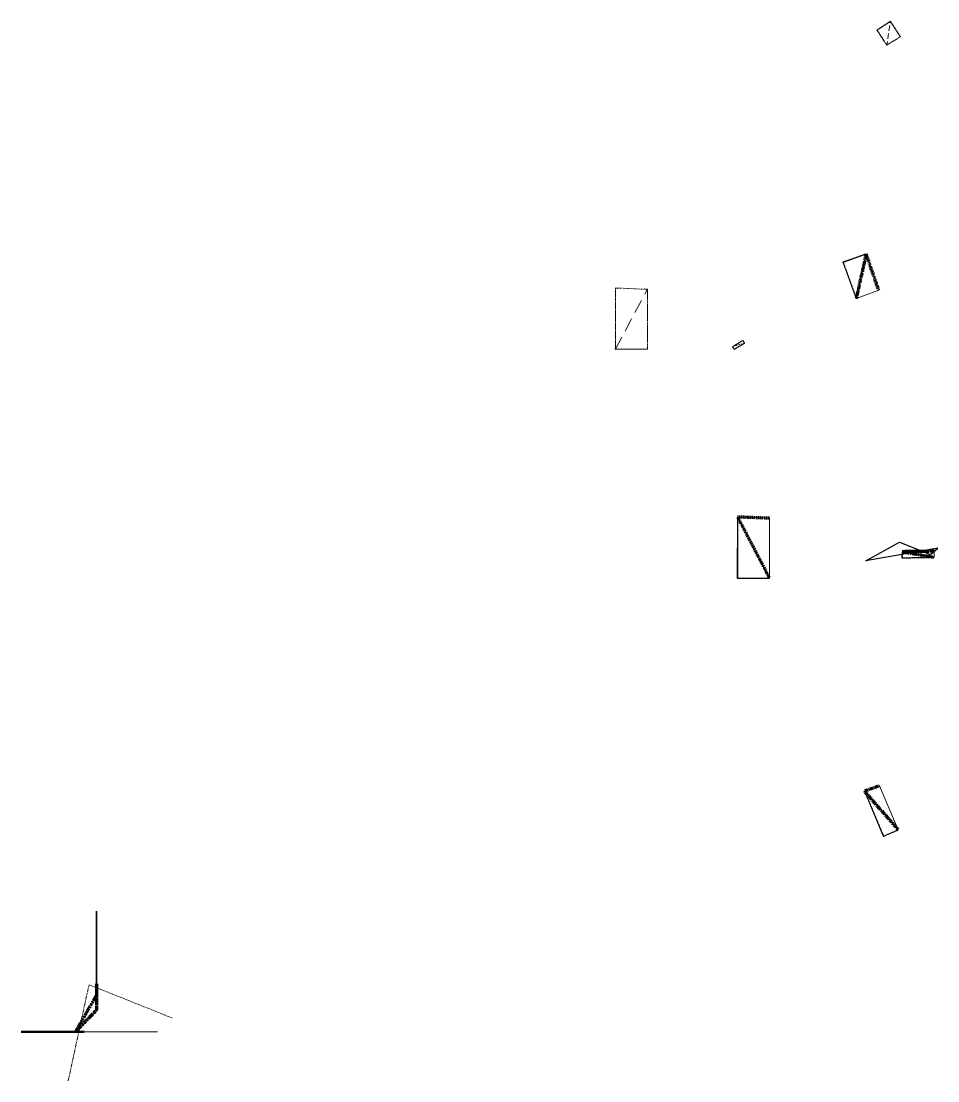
# Model space of a CAD drawing. Header units: metres. Extents: x 7423921 to 7424250, y 5547748 to 5548129.
import ezdxf

# ---------------------------------------------------------------- set-up
doc = ezdxf.new("R2010")
doc.units = ezdxf.units.M
for name, pattern in [('CENTER', [2, 1.25, -0.25, 0.25, -0.25]), ('DASHED', [0.75, 0.5, -0.25]), ('DASHED2', [0.375, 0.25, -0.125]), ('HIDDEN', [0.375, 0.25, -0.125]), ('PHANTOM', [2.5, 1.25, -0.25, 0.25, -0.25, 0.25, -0.25])]:
    doc.linetypes.add(name, pattern=pattern)
doc.layers.add('block1', color=7, linetype='Continuous')
doc.layers.add('block_2', color=71, linetype='DASHED', lineweight=20, transparency=0.1)
doc.linetypes.add('FENCELINE2', pattern='A,0.25,-0.1,[132,ltypeshp.shx,S=0.1,R=0,X=-0.1,Y=0],-0.1,1', length=1.45)

# ---------------------------------------------------------------- blocks, each defined once
blk = doc.blocks.new('blok1')
at = {"layer": 'block1', "color": 121, "linetype": 'DASHED2', "lineweight": -3}
blk.add_3dface([(-11.48, 0.46, -223.02), (-11.48, -21.52, -223.02), (-11.69, -21.52, -237.37), (0, -21.52, -237.37)], dxfattribs=at)
at = {"layer": 'block1', "color": 212, "lineweight": 15, "true_color": 0xbe32cd}
blk.add_3dface([(-11.69, -21.52, -237.37), (0, -21.52, -237.37), (0, -21.52, -223.02), (-11.48, 0.46, -223.02)], dxfattribs=at)
at = {"layer": 'block1', "color": 41, "linetype": 'Continuous', "lineweight": 5}
blk.add_3dface([(-11.48, 0.46, -208), (-11.48, -21.52, -223.02), (0, -21.52, -223.02), (0, 0, -223.02)], dxfattribs=at)
at = {"layer": 'block1', "color": 72, "linetype": 'DASHED', "lineweight": 100, "true_color": 0x74d22d, "invisible_edges": 5}
blk.add_3dface([(0, -21.52, -223.02), (0, 0, -223.02), (-11.48, 0.46, -223.02), (-11.48, 0.46, -208)], dxfattribs=at)
blk = doc.blocks.new('block2')
at = {"layer": 'block_2', "color": 0, "lineweight": 0}
blk.add_3dface([(7.55, -7.55, -206.95), (7.55, -7.55, -223.02), (7.55, 14.43, -223.02), (7.55, 14.43, -208)], dxfattribs=at)
at = {"layer": 'block_2', "color": 185, "linetype": 'PHANTOM', "lineweight": 0, "true_color": 0x5946b9, "transparency": 33554559}
blk.add_3dface([(19.03, 13.97, -223.02), (7.55, 14.43, -223.02), (7.55, -7.55, -223.02), (19.03, -7.55, -223.02)], dxfattribs=at)
at = {"layer": 'block_2', "color": 6, "linetype": 'DASHED', "lineweight": 5, "ltscale": 10}
blk.add_3dface([(7.55, -7.55, -223.02), (19.03, -7.55, -223.02), (19.03, 13.97, -223.02)], dxfattribs=at)
at = {"layer": 'block_2', "color": 132, "linetype": 'ByBlock', "lineweight": -2, "transparency": 16777216}
blk.add_3dface([(19.03, -7.55, -223.02), (19.03, -7.55, -237.37), (7.33, -7.55, -237.37), (7.55, -7.55, -223.02)], dxfattribs=at)

msp = doc.modelspace()

# ---------------------------------------------------------------- linework, layer by layer
at = {"color": 52, "true_color": 0xe6e219}
msp.add_3dface([(7424224.27, 5547934.92, -8.59), (7424236.41, 5547941.66, -29.37), (7424247.54, 5547937.23, -29.37), (7424250.14, 5547939.44, -15.02)], dxfattribs=at)
at = {"color": 160, "linetype": 'DASHED', "lineweight": 0, "ltscale": 5, "transparency": 33554661}
msp.add_3dface([(7423948.18, 5547787.95, 209.96), (7423948.18, 5547792.71, 208.52), (7423948.18, 5547809.14, 212.6), (7423948.18, 5547799.01, 215.54)], dxfattribs=at)
at = {"color": 115, "linetype": 'Continuous', "lineweight": 25}
msp.add_3dface([(7423948.18, 5547809.14, 212.6), (7423948.18, 5547799.01, 215.54), (7423948.18, 5547783.09, 218.85), (7423948.18, 5547779.06, 223.81)], dxfattribs=at)
at = {"linetype": 'PHANTOM', "lineweight": 5, "invisible_edges": 2}
msp.add_3dface([(7423945.43, 5547782.73, 208), (7423975.27, 5547770.83, 208), (7423937.96, 5547748.25, 208), (7423945.43, 5547782.73, 208)], dxfattribs=at)
at = {"color": 210, "linetype": 'CENTER', "lineweight": 100, "ltscale": 0.5, "transparency": 33554610, "invisible_edges": 8}
msp.add_3dface([(7423948.18, 5547783.09, 218.85), (7423948.18, 5547773.68, 212.7), (7423940.57, 5547765.81, 222.52), (7423948.18, 5547779.06, 223.81)], dxfattribs=at)
at = {"color": 11, "linetype": 'HIDDEN', "lineweight": 50, "transparency": 33554559}
msp.add_3dface([(7423943.74, 5547765.81, 227.11), (7423938.64, 5547765.81, 219.71), (7423921.09, 5547765.81, 216.34), (7423937.27, 5547765.81, 209.41)], dxfattribs=at)
at = {"color": 244, "linetype": 'FENCELINE2', "lineweight": 5, "ltscale": 5}
msp.add_3dface([(7423921.09, 5547765.81, 216.34), (7423937.27, 5547765.81, 209.41), (7423969.96, 5547765.81, 224.37), (7423943.74, 5547765.81, 227.11)], dxfattribs=at)

# ---------------------------------------------------------------- block references
at = {"layer": 'block1'}
for p, xscale, yscale, zscale, rotation in [((7424228.94, 5548032.04, 208), 1.2, 0.4, 1.2, 290.0000000000001), ((7424229.22, 5547854.16, 208), 0.5, 0.8, 0.5, 23)]:
    msp.add_blockref('blok1', p, dxfattribs=dict(at, xscale=xscale, yscale=yscale, zscale=zscale, rotation=rotation))
msp.add_blockref('blok1', (7424189.75, 5547950.18, 208), dxfattribs=at)
at = {"layer": 'block1', "yscale": 0.1, "rotation": 1}
msp.add_blockref('blok1', (7424248.84, 5547938.34, 208), dxfattribs=at)
at = {"layer": 'block_2'}
for p, xscale, yscale, zscale, rotation in [((7424237.52, 5548128.73, 208), 0.5, 0.3, 0.5, 213), ((7424179.86, 5548011.62), 0.1, 0.2, 0.1, 121)]:
    msp.add_blockref('block2', p, dxfattribs=dict(at, xscale=xscale, yscale=yscale, zscale=zscale, rotation=rotation))
msp.add_blockref('block2', (7424126.84, 5548018.42, 208), dxfattribs=at)

doc.saveas('drawing.dxf')
